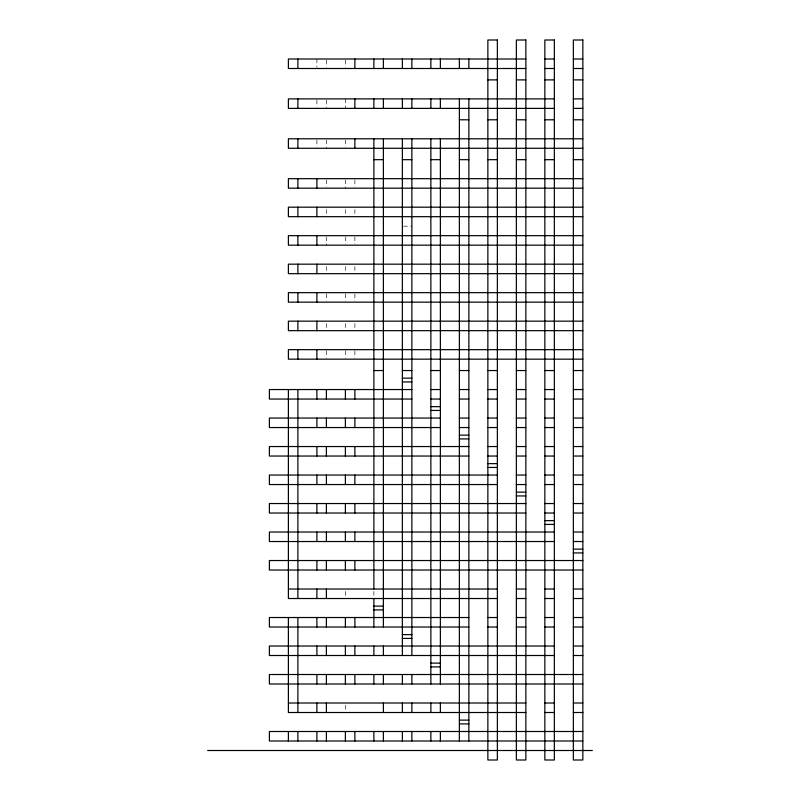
<?xml version="1.0" encoding="UTF-8"?>
<svg xmlns="http://www.w3.org/2000/svg" width="800" height="800" viewBox="0 0 800 800"><rect width="100%" height="100%" fill="white"/><g stroke="black" fill="none" stroke-linecap="round" stroke-linejoin="round"><path stroke-width="0.6" stroke-dasharray="4 3" d="M403.56 226.17L411.87 226.17M373.88 591.4L373.88 597.34M354.88 179.87L354.88 186.99M354.88 209.55L354.88 215.49M354.88 236.86L354.88 243.98M354.88 266.54L354.88 272.48M354.88 293.85L354.88 300.98M354.88 323.54L354.88 329.47M354.88 350.84L354.88 357.97M345.38 60.18L345.38 67.31M345.38 98.89L345.38 108.39M345.38 139.97L345.38 147.1M345.38 179.87L345.38 188.18M345.38 209.55L345.38 215.49M345.38 236.86L345.38 243.98M345.38 266.54L345.38 272.48M345.38 293.85L345.38 300.98M345.38 323.54L345.38 329.47M345.38 350.84L345.38 357.97M345.38 591.4L345.38 597.34M345.38 705.38L345.38 711.32M326.39 60.18L326.39 67.31M326.39 100.08L326.39 108.39M326.39 139.97L326.39 148.28M326.39 179.87L326.39 186.99M326.39 209.55L326.39 216.68M326.39 236.86L326.39 245.17M326.39 266.54L326.39 272.48M326.39 293.85L326.39 300.98M326.39 323.54L326.39 329.47M326.39 350.84L326.39 357.97M316.89 59L316.89 67.31M316.89 100.08L316.89 107.2M316.89 139.97L316.89 147.1"/><path stroke-width="1.2" d="M525.86 59L288.39 59L288.39 68.5L525.86 68.5M544.85 59L554.35 59M573.35 59L582.85 59M544.85 68.5L554.35 68.5M573.35 68.5L582.85 68.5M487.86 79.89L497.36 79.89M516.36 79.89L525.86 79.89M544.85 79.89L554.35 79.89M573.35 79.89L582.85 79.89M554.35 98.89L288.39 98.89L288.39 108.39L554.35 108.39M573.35 98.89L582.85 98.89M573.35 108.39L582.85 108.39M459.37 119.79L468.87 119.79M487.86 119.79L497.36 119.79M516.36 119.79L525.86 119.79M544.85 119.79L554.35 119.79M573.35 119.79L582.85 119.79M582.85 138.79L288.39 138.79L288.39 148.28L582.85 148.28M373.88 159.68L383.38 159.68M402.37 159.68L411.87 159.68M430.87 159.68L440.37 159.68M459.37 159.68L468.87 159.68M487.86 159.68L497.36 159.68M516.36 159.68L525.86 159.68M544.85 159.68L554.35 159.68M573.35 159.68L582.85 159.68M582.85 178.68L288.39 178.68L288.39 188.18L582.85 188.18M582.85 207.18L288.39 207.18L288.39 216.68L582.85 216.68M582.85 235.67L288.39 235.67L288.39 245.17L582.85 245.17M582.85 264.17L288.39 264.17L288.39 273.67L582.85 273.67M582.85 292.66L288.39 292.66L288.39 302.16L582.85 302.16M582.85 321.16L288.39 321.16L288.39 330.66L582.85 330.66M582.85 349.66L288.39 349.66L288.39 359.16L582.85 359.16M373.88 370.55L383.38 370.55M402.37 370.55L411.87 370.55M430.87 370.55L440.37 370.55M459.37 370.55L468.87 370.55M487.86 370.55L497.36 370.55M516.36 370.55L525.86 370.55M544.85 370.55L554.35 370.55M573.35 370.55L582.85 370.55M402.37 378.15L411.87 378.15M402.37 381.95L411.87 381.95M411.87 389.55L269.39 389.55L269.39 399.05L411.87 399.05M430.87 389.55L440.37 389.55M459.37 389.55L468.87 389.55M487.86 389.55L497.36 389.55M516.36 389.55L525.86 389.55M544.85 389.55L554.35 389.55M573.35 389.55L582.85 389.55M430.87 399.05L440.37 399.05M459.37 399.05L468.87 399.05M487.86 399.05L497.36 399.05M516.36 399.05L525.86 399.05M544.85 399.05L554.35 399.05M573.35 399.05L582.85 399.05M430.87 406.65L440.37 406.65M430.87 410.45L440.37 410.45M440.37 418.05L269.39 418.05L269.39 427.55L440.37 427.55M459.37 418.05L468.87 418.05M487.86 418.05L497.36 418.05M516.36 418.05L525.86 418.05M544.85 418.05L554.35 418.05M573.35 418.05L582.85 418.05M459.37 427.55L468.87 427.55M487.86 427.55L497.36 427.55M516.36 427.55L525.86 427.55M544.85 427.55L554.35 427.55M573.35 427.55L582.85 427.55M459.37 435.15L468.87 435.15M459.37 438.94L468.87 438.94M468.87 446.54L269.39 446.54L269.39 456.04L468.87 456.04M487.86 446.54L497.36 446.54M516.36 446.54L525.86 446.54M544.85 446.54L554.35 446.54M573.35 446.54L582.85 446.54M487.86 456.04L497.36 456.04M516.36 456.04L525.86 456.04M544.85 456.04L554.35 456.04M573.35 456.04L582.85 456.04M487.86 463.64L497.36 463.64M487.86 467.44L497.36 467.44M497.36 475.04L269.39 475.04L269.39 484.54L497.36 484.54M516.36 475.04L525.86 475.04M544.85 475.04L554.35 475.04M573.35 475.04L582.85 475.04M516.36 484.54L525.86 484.54M544.85 484.54L554.35 484.54M573.35 484.54L582.85 484.54M516.36 492.14L525.86 492.14M516.36 495.94L525.86 495.94M525.86 503.54L269.39 503.54L269.39 513.03L525.86 513.03M544.85 503.54L554.35 503.54M573.35 503.54L582.85 503.54M544.85 513.03L554.35 513.03M573.35 513.03L582.85 513.03M544.85 520.63L554.35 520.63M544.85 524.43L554.35 524.43M554.35 532.03L269.39 532.03L269.39 541.53L554.35 541.53M573.35 532.03L582.85 532.03M573.35 541.53L582.85 541.53M573.35 549.13L582.85 549.13M573.35 552.93L582.85 552.93M582.85 560.53L269.39 560.53L269.39 570.03L582.85 570.03M288.39 589.02L497.36 589.02M516.36 589.02L525.86 589.02M544.85 589.02L554.35 589.02M573.35 589.02L582.85 589.02M497.36 598.52L288.39 598.52L288.39 389.55M516.36 598.52L525.86 598.52M544.85 598.52L554.35 598.52M573.35 598.52L582.85 598.52M373.88 606.12L383.38 606.12M373.88 609.92L383.38 609.92M468.87 617.52L269.39 617.52L269.39 627.02L468.87 627.02M487.86 617.52L497.36 617.52M516.36 617.52L525.86 617.52M544.85 617.52L554.35 617.52M573.35 617.52L582.85 617.52M487.86 627.02L497.36 627.02M516.36 627.02L525.86 627.02M544.85 627.02L554.35 627.02M573.35 627.02L582.85 627.02M402.37 634.62L411.87 634.62M402.37 638.42L411.87 638.42M554.35 646.02L269.39 646.02L269.39 655.51L554.35 655.51M573.35 646.02L582.85 646.02M573.35 655.51L582.85 655.51M430.87 663.11L440.37 663.11M430.87 666.91L440.37 666.91M582.85 674.51L269.39 674.51L269.39 684.01L582.85 684.01M288.39 703.01L525.86 703.01M544.85 703.01L554.35 703.01M573.35 703.01L582.85 703.01M525.86 712.51L288.39 712.51L288.39 617.52M544.85 712.51L554.35 712.51M573.35 712.51L582.85 712.51M459.37 720.11L468.87 720.11M459.37 723.91L468.87 723.91M582.85 731.5L269.39 731.5L269.39 741L582.85 741M207.65 750.5L592.35 750.5M468.87 59L468.87 68.5M468.87 98.89L468.87 741M459.37 59L459.37 68.5M459.37 98.89L459.37 741M440.37 59L440.37 68.5M440.37 98.89L440.37 108.39M440.37 138.79L440.37 684.01M440.37 703.01L440.37 712.51M440.37 731.5L440.37 741M430.87 59L430.87 68.5M430.87 98.89L430.87 108.39M430.87 138.79L430.87 684.01M430.87 703.01L430.87 712.51M430.87 731.5L430.87 741M411.87 59L411.87 68.5M411.87 98.89L411.87 108.39M411.87 138.79L411.87 655.51M411.87 674.51L411.87 684.01M411.87 703.01L411.87 712.51M411.87 731.5L411.87 741M402.37 59L402.37 68.5M402.37 98.89L402.37 108.39M402.37 138.79L402.37 655.51M402.37 674.51L402.37 684.01M402.37 703.01L402.37 712.51M402.37 731.5L402.37 741M383.38 59L383.38 68.5M383.38 98.89L383.38 108.39M383.38 138.79L383.38 627.02M383.38 646.02L383.38 655.51M383.38 674.51L383.38 684.01M383.38 703.01L383.38 712.51M383.38 731.5L383.38 741M373.88 59L373.88 68.5M373.88 98.89L373.88 108.39M373.88 138.79L373.88 589.02M373.88 598.52L373.88 627.02M373.88 646.02L373.88 655.51M373.88 674.51L373.88 684.01M373.88 731.5L373.88 741M354.88 59L354.88 68.5M354.88 98.89L354.88 108.39M354.88 138.79L354.88 148.28M354.88 389.55L354.88 399.05M354.88 418.05L354.88 427.55M354.88 446.54L354.88 456.04M354.88 475.04L354.88 484.54M354.88 503.54L354.88 513.03M354.88 532.03L354.88 541.53M354.88 560.53L354.88 570.03M354.88 617.52L354.88 627.02M354.88 646.02L354.88 655.51M354.88 674.51L354.88 684.01M354.88 731.5L354.88 741M345.38 389.55L345.38 399.05M345.38 418.05L345.38 427.55M345.38 446.54L345.38 456.04M345.38 475.04L345.38 484.54M345.38 503.54L345.38 513.03M345.38 532.03L345.38 541.53M345.38 560.53L345.38 570.03M345.38 617.52L345.38 627.02M345.38 646.02L345.38 655.51M345.38 674.51L345.38 684.01M345.38 731.5L345.38 741M326.39 389.55L326.39 399.05M326.39 418.05L326.39 427.55M326.39 446.54L326.39 456.04M326.39 475.04L326.39 484.54M326.39 503.54L326.39 513.03M326.39 532.03L326.39 541.53M326.39 560.53L326.39 570.03M326.39 589.02L326.39 598.52M326.39 617.52L326.39 627.02M326.39 646.02L326.39 655.51M326.39 674.51L326.39 684.01M326.39 703.01L326.39 712.51M326.39 731.5L326.39 741M316.89 178.68L316.89 188.18M316.89 207.18L316.89 216.68M316.89 235.67L316.89 245.17M316.89 264.17L316.89 273.67M316.89 292.66L316.89 302.16M316.89 321.16L316.89 330.66M316.89 349.66L316.89 359.16M316.89 389.55L316.89 399.05M316.89 418.05L316.89 427.55M316.89 446.54L316.89 456.04M316.89 475.04L316.89 484.54M316.89 503.54L316.89 513.03M316.89 532.03L316.89 541.53M316.89 560.53L316.89 570.03M316.89 589.02L316.89 598.52M316.89 617.52L316.89 627.02M316.89 646.02L316.89 655.51M316.89 674.51L316.89 684.01M316.89 703.01L316.89 712.51M316.89 731.5L316.89 741M297.89 59L297.89 68.5M297.89 98.89L297.89 108.39M297.89 138.79L297.89 148.28M297.89 178.68L297.89 188.18M297.89 207.18L297.89 216.68M297.89 235.67L297.89 245.17M297.89 264.17L297.89 273.67M297.89 292.66L297.89 302.16M297.89 321.16L297.89 330.66M297.89 349.66L297.89 359.16M297.89 389.55L297.89 598.52M297.89 617.52L297.89 712.51M297.89 731.5L297.89 741M288.39 731.5L288.39 741M497.36 40L487.86 40L487.86 760L497.36 760L497.36 40M525.86 40L516.36 40L516.36 760L525.86 760L525.86 40M554.35 40L544.85 40L544.85 760L554.35 760L554.35 40M582.85 40L573.35 40L573.35 760L582.85 760L582.85 40"/></g></svg>
